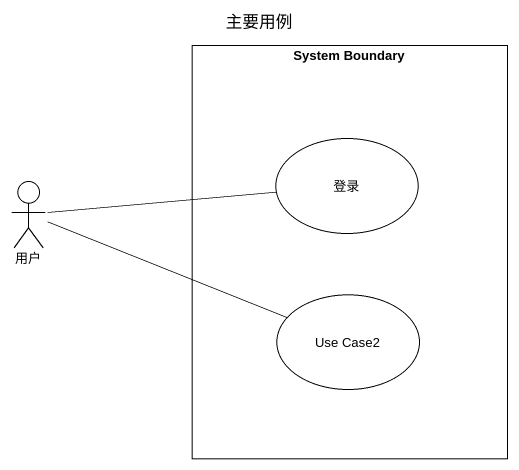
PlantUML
@startuml
title 主要用例
rectangle "System Boundary" as System_Boundary {
  usecase 登录
  usecase "Use Case2" as Use_Case2
}
actor 用户
用户 -right- 登录
用户 -right- Use_Case2
@enduml
